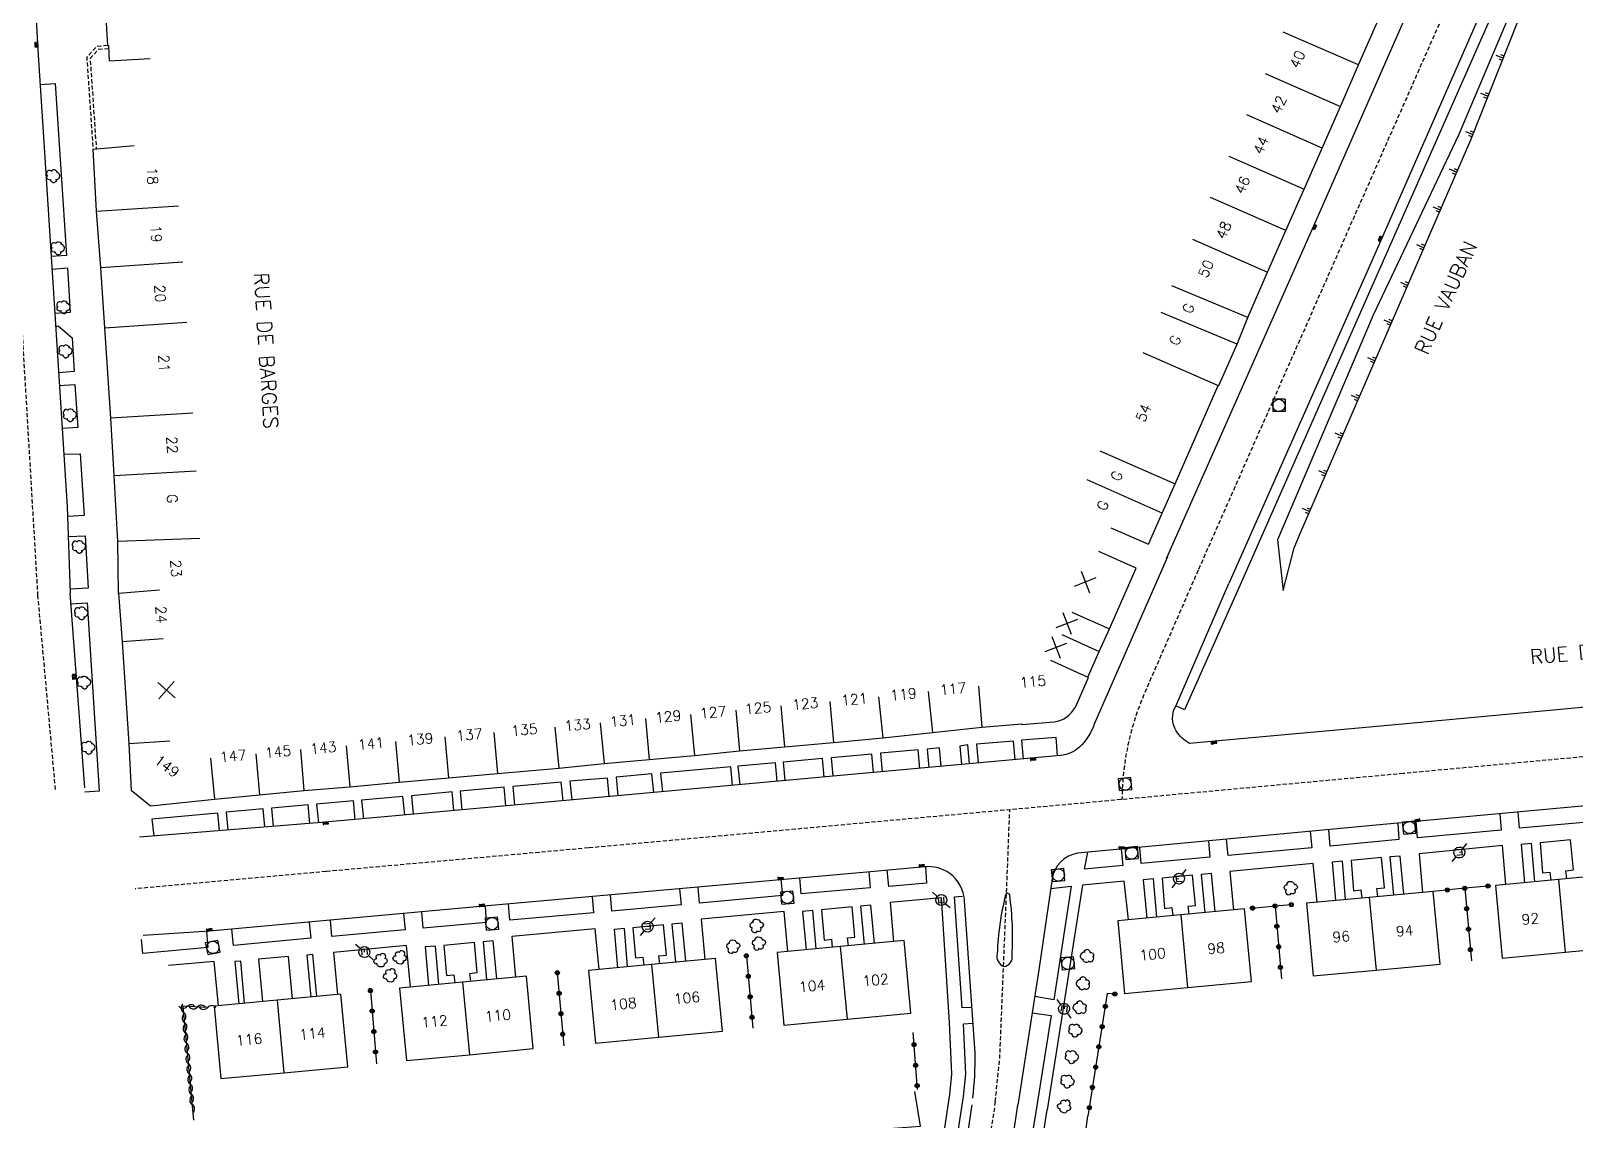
# Model space of a CAD drawing. Header units: millimetres. Extents: x 80000 to 81001, y 143000 to 144000.
# Drawn here: x 80568.1 to 80756, y 143579.9 to 143712.4 of the extents above; entities that cross this region are included whole.
import ezdxf
from ezdxf.enums import TextEntityAlignment as Align

# ---------------------------------------------------------------- set-up
doc = ezdxf.new("R2010")
doc.units = ezdxf.units.MM
doc.linetypes.add('DASHED', pattern=[0.75, 0.5, -0.25])
doc.layers.get('0').update_dxf_attribs({"linetype": 'CONTINUOUS'})
for name, color, linetype in [('W0001', 6, 'DASHED'), ('W0008', 7, 'CONTINUOUS'), ('W0100', 7, 'CONTINUOUS'), ('W0112', 1, 'DASHED'), ('W0211', 2, 'CONTINUOUS'), ('W0300', 7, 'CONTINUOUS'), ('W0310', 3, 'CONTINUOUS'), ('W0322', 7, 'CONTINUOUS'), ('W0334', 7, 'CONTINUOUS'), ('W0400', 7, 'CONTINUOUS'), ('W0420', 7, 'CONTINUOUS'), ('W0471', 7, 'CONTINUOUS'), ('W0989', 7, 'CONTINUOUS'), ('W0991', 7, 'CONTINUOUS'), ('W1102', 7, 'CONTINUOUS')]:
    doc.layers.add(name, color=color, linetype=linetype)
doc.styles.get("Standard").update_dxf_attribs({"font": 'romans.shx', "width": 0.85})

# ---------------------------------------------------------------- blocks, each defined once
blk = doc.blocks.new('T400')
for p, q in [((-0.15, 0.3), (0.15, 0.3)), ((-0.15, -0.25), (-0.15, 0.3)), ((-0.15, 0.15), (0.15, 0.15)), ((-0.15, 0), (0.15, 0)), ((0.15, 0.3), (0.15, -0.25)), ((-0.15, -0.15), (0.15, -0.15)), ((-0.15, -0.25), (-0.15, -0.3)), ((-0.15, -0.3), (0.15, -0.3)), ((0.15, -0.3), (0.15, -0.25))]:
    blk.add_line(p, q)
blk = doc.blocks.new('t991o')
at = {"color": 0, "linetype": 'Continuous'}
for p, q in [((-1, 1), (1, -1)), ((-1, -1), (1, 1))]:
    blk.add_line(p, q, dxfattribs=at)
blk = doc.blocks.new('t322o')
at = {"color": 0, "linetype": 'Continuous'}
for radius in [0.25, 0.15]:
    blk.add_circle((0, 0), radius, dxfattribs=at)
blk = doc.blocks.new('t310o')
at = {"color": 0, "linetype": 'Continuous'}
for centre, start, end in [((-0.5, 0.38), 216.8699, 323.1304), ((0.5, -0.37), 36.8699, 143.1303)]:
    blk.add_arc(centre, 0.625, start, end, dxfattribs=at)
blk = doc.blocks.new('t211o')
at = {"color": 0, "linetype": 'Continuous'}
for p, q in [((-0.29, 0.5), (-0.29, 0)), ((0, 1), (0, 0)), ((0.29, 0.5), (0.29, 0))]:
    blk.add_line(p, q, dxfattribs=at)
blk = doc.blocks.new('T300')
for p, q in [((-0.8, 0.51), (-0.86, 0.34)), ((-0.86, 0.34), (-0.86, 0.17)), ((-0.86, 0.17), (-0.74, 0.06)), ((-0.69, 0.63), (-0.8, 0.51)), ((-0.8, -0.06), (-0.74, 0.06)), ((-0.74, 0.06), (-0.69, 0.11)), ((-0.57, 0.69), (-0.69, 0.63)), ((-0.46, 0.69), (-0.57, 0.69)), ((-0.29, 0.63), (-0.46, 0.69)), ((-0.29, 0.63), (-0.17, 0.74)), ((-0.23, 0.57), (-0.29, 0.63)), ((-0.17, 0.74), (-0.06, 0.8)), ((-0.06, 0.8), (0.06, 0.8)), ((0.06, 0.8), (0.23, 0.74)), ((0.23, 0.74), (0.34, 0.63)), ((0.34, 0.63), (0.4, 0.51)), ((0.46, 0.46), (0.34, 0.46)), ((0.4, 0.51), (0.4, 0.46)), ((0.57, 0.4), (0.46, 0.46)), ((0.57, 0.4), (0.69, 0.29)), ((0.69, 0.29), (0.74, 0.17)), ((0.74, 0.06), (0.69, -0.17)), ((0.74, 0.17), (0.74, 0.06)), ((-0.8, -0.17), (-0.8, -0.06)), ((-0.8, -0.23), (-0.8, -0.17)), ((-0.74, -0.34), (-0.8, -0.23)), ((-0.69, -0.4), (-0.74, -0.34)), ((-0.51, -0.46), (-0.69, -0.4)), ((-0.4, -0.46), (-0.51, -0.46)), ((-0.4, -0.46), (-0.34, -0.46)), ((-0.34, -0.46), (-0.34, -0.4)), ((-0.34, -0.51), (-0.34, -0.46)), ((-0.29, -0.63), (-0.34, -0.51)), ((-0.17, -0.74), (-0.29, -0.63)), ((-0.06, -0.8), (-0.17, -0.74)), ((0.06, -0.8), (-0.06, -0.8)), ((0.17, -0.74), (0.06, -0.8)), ((0.23, -0.69), (0.17, -0.74)), ((0.29, -0.46), (0.23, -0.46)), ((0.29, -0.63), (0.23, -0.69)), ((0.46, -0.4), (0.29, -0.46)), ((0.34, -0.51), (0.29, -0.63)), ((0.34, -0.51), (0.34, -0.46)), ((0.57, -0.34), (0.46, -0.4)), ((0.63, -0.29), (0.57, -0.34)), ((0.69, -0.17), (0.63, -0.29))]:
    blk.add_line(p, q)
blk = doc.blocks.new('T420')
for p, q in [((0.75, 0.75), (-0.75, 0.75)), ((-0.75, 0.75), (-0.75, -0.75)), ((0.75, 0.75), (0.75, -0.75)), ((0.75, -0.75), (-0.75, -0.75))]:
    blk.add_line(p, q)
blk.add_ellipse((0, 0), major_axis=(-0.53, 0.53), ratio=1, start_param=3.926991, end_param=10.210176)
blk = doc.blocks.new('T471')
for p, q in [((-0.333334, 0.333334), (-0.333334, -0.333334)), ((-0.333334, 0.333334), (0.333334, 0.333334)), ((-0.333334, 0), (0, 0)), ((0.500001, 0.500001), (1.000002, 1.000002)), ((-0.500001, -0.500001), (-1.000002, -1.000002)), ((-0.333334, -0.333334), (0.333334, -0.333334))]:
    blk.add_line(p, q)
blk.add_ellipse((0, 0), major_axis=(0.471405, 0.471405), ratio=1, start_param=5.4977871438, end_param=11.780972451)

msp = doc.modelspace()

# ---------------------------------------------------------------- linework, layer by layer
at = {"layer": 'W0001', "flags": 128}
for points in [[(80741.23, 143717.32), (80710.1, 143646.76)], [(80565.73, 143697.32), (80568.9, 143643.74)], [(80568.9, 143643.74), (80571.04, 143620.05)], [(80685.42, 143582.11), (80685.98, 143587.52), (80687.19, 143617.61)], [(80685.42, 143582.11), (80674.6, 143511.64), (80668.25, 143471.97)]]:
    msp.add_lwpolyline(points, dxfattribs=at)
at = {"layer": 'W0001'}
msp.add_lwpolyline([(81000, 143646.36), (80998.31, 143646.2), (80968.17, 143643.41), (80935.06, 143640.42), (80923.32, 143639.34), (80845.31, 143632.31), (80829.67, 143630.75), (80808.64, 143628.83), (80767.38, 143625.02), (80735.07, 143622.03), (80694, 143618.23), (80635.92, 143612.97), (80603.99, 143610.1), (80580.76, 143608)], dxfattribs=at)
at = {"layer": 'W0001', "flags": 128}
msp.add_lwpolyline([(80710.1, 143646.76), (80703.61, 143631.88, 0.100422), (80700.83, 143618.86, -0.047331)], format="xyb", dxfattribs=at)
at = {"layer": 'W0008', "flags": 128}
for points in [[(80568.39, 143719.71), (80568.93, 143710.1), (80569.74, 143697.59)], [(80706.26, 143648.17), (80724.91, 143690.34), (80737.5, 143719.02), (80737.5, 143719.02)], [(80744.95, 143715.62), (80731.44, 143684.84), (80713.84, 143645.14)], [(80746.14, 143715.07), (80731.39, 143681.67), (80715.06, 143644.61)], [(80569.21, 143705.88), (80571.02, 143705.98), (80572.42, 143685.06), (80570.52, 143684.93)], [(80569.74, 143697.59), (80572.49, 143654.53), (80572.86, 143643.99)], [(80570.62, 143683.41), (80572.54, 143683.55), (80572.85, 143678.13), (80571, 143678)], [(80571.08, 143676.42), (80571.38, 143676.51), (80573.1, 143675.02), (80573.34, 143670.94), (80571.43, 143670.77)], [(80571.54, 143669.25), (80573.44, 143669.38), (80573.79, 143664.13), (80571.91, 143664.01)], [(80572.05, 143660.88), (80574.07, 143660.92), (80574.57, 143653.41), (80572.6, 143653.31)], [(80572.62, 143650.87), (80574.69, 143650.94), (80575.07, 143644.56), (80572.84, 143644.44)], [(80591.55, 143469.81), (80655.86, 143475.79), (80663.45, 143476.52), (80668.14, 143506.69), (80677.09, 143564.36), (80679.88, 143582.97)], [(80679.44, 143561.04), (80678.26, 143561.31), (80681.55, 143582.71)], [(80682.55, 143581.71), (80681.25, 143573.08), (80676.15, 143540.29), (80671.22, 143508.45), (80666.49, 143477.88), (80666.12, 143476.41), (80665.56, 143475.24), (80664.95, 143474.53), (80664.16, 143474.06), (80663.19, 143473.74), (80662.59, 143473.62), (80660.96, 143473.45), (80659.9, 143473.35), (80653.52, 143472.73), (80627.06, 143470.16), (80591.41, 143467.04), (80591.41, 143467.04)], [(80698.97, 143479.26), (80700.39, 143480.74), (80693.34, 143479.78), (80690.92, 143481.18), (80677.32, 143479.99), (80676.41, 143482.42), (80680.32, 143507.31), (80683.67, 143529.15), (80691.75, 143581.12)], [(80687.63, 143578.14), (80688.16, 143581.68)], [(80690.45, 143581.33), (80689.53, 143575.88)]]:
    msp.add_lwpolyline(points, dxfattribs=at)
at = {"layer": 'W0008'}
for points in [[(81000, 143652.46), (80997.23, 143652.2), (80966, 143649.35), (80933.54, 143646.28), (80902.97, 143643.53), (80858.26, 143639.43), (80844.76, 143638.28), (80829.1, 143636.73), (80808.09, 143634.81), (80766.83, 143630.99), (80734.52, 143628), (80709.04, 143625.69, -0.129278), (80707.44, 143627.21, -0.269412), (80707.37, 143630.23), (80713.84, 143645.14)], [(80706.36, 143648.39), (80697.46, 143628.04, -0.125239), (80695.65, 143625.22, -0.145748), (80693.37, 143624.2), (80635.38, 143618.95), (80603.45, 143616.08), (80581.28, 143614.3)], [(80796.95, 143604.45), (80799.4, 143617.99, 0.232063), (80797.38, 143621.53), (80797.06, 143621.06, 0.140517), (80794.55, 143621.52), (80783.21, 143620.47), (80735.66, 143616.1), (80695.43, 143612.33, 0.322486), (80692.34, 143609.2), (80690.73, 143598.15), (80688.16, 143581.68)], [(80682.68, 143582.54, 0.035288), (80682.96, 143587.99), (80681.69, 143606.54, 0.219121), (80679.87, 143609.88, 0.182414), (80676.83, 143610.68), (80669.78, 143610.04), (80659.75, 143609.15), (80623.65, 143605.91), (80589.8, 143602.83), (80581.74, 143602.33)], [(80686.66, 143607.22, 0.051549), (80685.66, 143600.13, 0.377339), (80686.45, 143598.54, 0.429814), (80687.47, 143599.93, 0.049772), (80687.17, 143607.24, 0.899709), (80686.66, 143607.22)]]:
    msp.add_lwpolyline(points, format="xyb", dxfattribs=at)
msp.add_lwpolyline([(80574.63, 143620.27), (80572.86, 143643.99), (80572.86, 143643.99)], dxfattribs=at)
at = {"layer": 'W0100', "flags": 128}
for points in [[(80591.49, 143718.48), (80591.15, 143723.47), (80588.18, 143723.27), (80588.27, 143721.73), (80578.5, 143721.15), (80578.45, 143721.35), (80577.07, 143722.42), (80575.32, 143722.25), (80574.22, 143720.91), (80574.32, 143719.18), (80575.57, 143717.98), (80576.96, 143718.06), (80577.4, 143710.61), (80577.51, 143710.62), (80577.62, 143708.73), (80582.61, 143709.03)], [(80699.48, 143651.94), (80704.05, 143649.92), (80705.73, 143653.71), (80707.31, 143657.29), (80712.54, 143669.26), (80712.62, 143669.22), (80714.85, 143674.28), (80716.13, 143677.51), (80718.56, 143683.03), (80720.78, 143688.09), (80722.99, 143693.14), (80725.2, 143698.13), (80727.42, 143703.2), (80729.62, 143708.24), (80734.86, 143720.19), (80734.86, 143720.19)], [(80578.73, 143643.95), (80578.73, 143643.95), (80578.65, 143650.27), (80578.21, 143658.27), (80577.79, 143665.27), (80577.08, 143676.27), (80576.58, 143683.54), (80576.08, 143690.47), (80575.64, 143697.98), (80580.66, 143698.44)]]:
    msp.add_lwpolyline(points, dxfattribs=at)
at = {"layer": 'W0100'}
msp.add_lwpolyline([(80578.73, 143643.95), (80579.19, 143638.03), (80579.99, 143625.65), (80580.3, 143620.02), (80582.63, 143618.11), (80590.43, 143618.92), (80595.91, 143619.45), (80601.3, 143619.95), (80606.89, 143620.41), (80612.9, 143620.96), (80618.9, 143621.51), (80624.85, 143622.04), (80632.32, 143622.69), (80637.82, 143623.23), (80643.32, 143623.74), (80648.83, 143624.22), (80654.29, 143624.77), (80659.76, 143625.27), (80665.74, 143625.81), (80671.75, 143626.37), (80677.78, 143627.03), (80683.79, 143627.67), (80688.66, 143628.09), (80688.67, 143627.99), (80692.59, 143628.31, 0.237185), (80695.17, 143630.11), (80696.77, 143633.71), (80696.68, 143633.76), (80698.07, 143636.87), (80699.32, 143639.63), (80702.58, 143647.01), (80698.01, 143649.03)], format="xyb", dxfattribs=at)
for points in [[(80762.54, 143601.02), (80761.7, 143609.86), (80753.93, 143609.12), (80746.27, 143608.41), (80747.1, 143599.57), (80754.76, 143600.29)], [(80739.54, 143598.85), (80738.7, 143607.69), (80730.93, 143606.95), (80723.27, 143606.24), (80724.09, 143597.4), (80731.76, 143598.12)], [(80716.59, 143596.72), (80715.75, 143605.55), (80707.98, 143604.82), (80700.32, 143604.1), (80701.15, 143595.27), (80708.81, 143595.98)], [(80675.15, 143592.86), (80674.32, 143601.7), (80666.54, 143600.96), (80658.89, 143600.25), (80659.71, 143591.41), (80667.38, 143592.12)], [(80652.21, 143590.68), (80651.37, 143599.52), (80643.6, 143598.78), (80635.94, 143598.07), (80636.76, 143589.23), (80644.43, 143589.94)], [(80629.21, 143588.55), (80628.37, 143597.38), (80620.6, 143596.64), (80612.94, 143595.93), (80613.77, 143587.09), (80621.43, 143587.81)], [(80606.65, 143586.35), (80605.81, 143595.18), (80598.04, 143594.44), (80590.38, 143593.73), (80591.21, 143584.9), (80598.87, 143585.61)]]:
    msp.add_lwpolyline(points, close=True, dxfattribs=at)
at = {"layer": 'W0112', "flags": 128}
for points in [[(80577.4, 143710.61), (80576.09, 143710.5), (80574.88, 143709.17), (80575.64, 143697.98)], [(80577.53, 143710.22), (80576.28, 143710.11), (80575.29, 143709.02), (80576.04, 143698.01)]]:
    msp.add_lwpolyline(points, dxfattribs=at)
at = {"layer": 'W0211', "flags": 128}
msp.add_lwpolyline([(80747.96, 143714.24), (80741.78, 143699.71), (80731.4, 143677.8), (80719.77, 143650.46), (80720.43, 143644.28), (80721.78, 143649.49), (80722.65, 143651.51), (80743.28, 143699.12), (80749.08, 143713.73)], dxfattribs=at)
at = {"layer": 'W0310'}
msp.add_lwpolyline([(80589.59, 143593.56), (80586.58, 143593.7), (80587.87, 143579.86)], dxfattribs=at)
at = {"layer": 'W0322'}
for points in [[(80745.38, 143608.34), (80742.53, 143608.07), (80738.7, 143607.69)], [(80742.53, 143608.07), (80743.36, 143599.22)], [(80716.71, 143605.65), (80719.46, 143605.92), (80721.43, 143606.07)], [(80719.46, 143605.92), (80720.24, 143597.05)], [(80655.13, 143599.84), (80655.94, 143591.04)], [(80632.13, 143597.78), (80632.92, 143588.88)], [(80609.39, 143595.62), (80610.13, 143586.71)], [(80699.97, 143595.19), (80699.05, 143595.26), (80696.69, 143580.35)], [(80675.94, 143583.59), (80675.43, 143590.52)]]:
    msp.add_lwpolyline(points, dxfattribs=at)
at = {"layer": 'W0322', "flags": 128}
for points in [[(80671.93, 143578.78), (80676.33, 143579.13), (80675.64, 143583.32)], [(80703.42, 143577.77), (80696.48, 143578.84), (80696.69, 143580.35)]]:
    msp.add_lwpolyline(points, dxfattribs=at)
at = {"layer": 'W0334'}
for points in [[(80715.06, 143644.61), (80708.46, 143629.79), (80707.37, 143630.25)], [(80572.94, 143642.66), (80574.92, 143642.78), (80576.39, 143619.86), (80574.66, 143619.74)], [(80682.28, 143623.19), (80682.07, 143625.5), (80681.11, 143625.37), (80681.32, 143623.11)], [(80687.85, 143623.7), (80687.65, 143625.97), (80683.12, 143625.61), (80683.33, 143623.29)], [(80693, 143624.16), (80692.83, 143626.42), (80688.59, 143626.08), (80688.8, 143623.78)], [(80664.61, 143621.6), (80664.41, 143623.84), (80659.63, 143623.39), (80659.83, 143621.16)], [(80670.59, 143622.14), (80670.39, 143624.38), (80665.44, 143623.92), (80665.65, 143621.69)], [(80676.25, 143622.65), (80676.05, 143624.9), (80671.46, 143624.5), (80671.67, 143622.23)], [(80678.83, 143622.88), (80678.63, 143625.15), (80677.15, 143625.01), (80677.35, 143622.75)], [(80643.86, 143619.72), (80643.65, 143621.98), (80639.28, 143621.6), (80639.5, 143619.32)], [(80653.44, 143620.58), (80653.23, 143622.85), (80644.7, 143622.08), (80644.91, 143619.81)], [(80658.89, 143621.08), (80658.69, 143623.33), (80654.11, 143622.92), (80654.32, 143620.66)], [(80619.54, 143617.53), (80619.32, 143619.8), (80614.38, 143619.33), (80614.59, 143617.08)], [(80625.86, 143618.09), (80625.65, 143620.35), (80620.32, 143619.89), (80620.53, 143617.61)], [(80632.83, 143618.72), (80632.62, 143620.97), (80626.71, 143620.44), (80626.92, 143618.19)], [(80638.44, 143619.23), (80638.23, 143621.47), (80633.67, 143621.08), (80633.88, 143618.82)], [(80602.02, 143615.96), (80601.8, 143618.22), (80597.36, 143617.81), (80597.57, 143615.61)], [(80607.55, 143616.45), (80607.33, 143618.7), (80602.85, 143618.3), (80603.07, 143616.04)], [(80613.56, 143616.99), (80613.35, 143619.23), (80608.32, 143618.79), (80608.53, 143616.53)], [(80757.32, 143618.09), (80757.49, 143616.11), (80749.22, 143615.37), (80749.03, 143617.33)], [(80591.04, 143615.08), (80590.83, 143617.22), (80582.81, 143616.49), (80583.05, 143614.44)], [(80596.55, 143615.52), (80596.34, 143617.72), (80591.86, 143617.32), (80592.06, 143615.16)], [(80734.4, 143615.98), (80734.51, 143613.98), (80726.18, 143613.18), (80725.99, 143615.19)], [(80746.8, 143617.12), (80746.99, 143615.14), (80736.8, 143614.22), (80736.64, 143616.19)], [(80723.72, 143614.98), (80723.93, 143613), (80713.74, 143612.06), (80713.56, 143614.03)], [(80700.74, 143612.82), (80700.95, 143610.85), (80696.28, 143610.37), (80696.69, 143612.44)], [(80711.35, 143613.82), (80711.53, 143611.86), (80703.17, 143611.08), (80703, 143613.03)], [(80747.55, 143608.53), (80747.15, 143613.26), (80737, 143612.24), (80737.41, 143607.57)], [(80751.05, 143608.85), (80750.66, 143613.52), (80749.4, 143613.41), (80749.82, 143608.74)], [(80754.97, 143609.22), (80754.84, 143610.2), (80755.76, 143610.29), (80755.41, 143613.96), (80751.7, 143613.61), (80752, 143609.94), (80752.9, 143610.03), (80753, 143609.04)], [(80676.91, 143610.69), (80677.06, 143608.7), (80672.45, 143608.3), (80672.27, 143610.26)], [(80724.59, 143606.36), (80724.11, 143611.06), (80713.96, 143610.12), (80714.4, 143605.42)], [(80728.05, 143606.68), (80727.65, 143611.35), (80726.39, 143611.24), (80726.82, 143606.57)], [(80731.96, 143607.05), (80731.84, 143608.03), (80732.76, 143608.12), (80732.41, 143611.79), (80728.7, 143611.44), (80728.99, 143607.77), (80729.9, 143607.86), (80730, 143606.87)], [(80735.14, 143607.35), (80734.69, 143611.99), (80733.44, 143611.88), (80733.87, 143607.23)], [(80659.34, 143609.12), (80659.54, 143607.17), (80649.44, 143606.25), (80649.25, 143608.21)], [(80670.02, 143610.06), (80670.19, 143608.11), (80661.8, 143607.38), (80661.63, 143609.32)], [(80701.62, 143604.22), (80701.12, 143608.94), (80696.03, 143608.44), (80691.75, 143581.12)], [(80705.07, 143604.54), (80704.68, 143609.21), (80703.42, 143609.1), (80703.84, 143604.43)], [(80708.99, 143604.91), (80708.87, 143605.88), (80709.78, 143605.98), (80709.43, 143609.64), (80705.72, 143609.29), (80706.02, 143605.62), (80706.92, 143605.71), (80707.02, 143604.73)], [(80712.16, 143605.21), (80711.72, 143609.85), (80710.46, 143609.74), (80710.9, 143605.09)], [(80636.36, 143607.05), (80636.54, 143605.08), (80626.37, 143604.17), (80626.18, 143606.14)], [(80646.99, 143608.01), (80647.19, 143606.04), (80638.78, 143605.29), (80638.61, 143607.26)], [(80679.88, 143582.97), (80680.14, 143585.46), (80679.86, 143591.75), (80678.86, 143606.9), (80672.63, 143606.35), (80673.03, 143601.58)], [(80682.57, 143593.57), (80681.41, 143593.52), (80680.46, 143607.01), (80681.42, 143607.12)], [(80692.17, 143608.04), (80694.65, 143608.32), (80692.53, 143594.49), (80690.22, 143594.9)], [(80613.41, 143604.98), (80613.61, 143603), (80604.71, 143602.2), (80604.53, 143604.17)], [(80623.34, 143605.89), (80623.49, 143603.92), (80615.8, 143603.23), (80615.66, 143605.19)], [(80660.19, 143600.37), (80659.72, 143605.22), (80649.62, 143604.3), (80650.08, 143599.39)], [(80663.64, 143600.69), (80663.24, 143605.35), (80661.98, 143605.24), (80662.41, 143600.57)], [(80667.55, 143601.06), (80667.43, 143602.03), (80668.35, 143602.12), (80668, 143605.79), (80664.29, 143605.44), (80664.58, 143601.77), (80665.49, 143601.86), (80665.59, 143600.87)], [(80670.73, 143601.36), (80670.28, 143605.99), (80669.03, 143605.88), (80669.46, 143601.24)], [(80589.44, 143602.8), (80589.61, 143600.85), (80581.72, 143600.12), (80581.55, 143601.85)], [(80601.95, 143603.94), (80602.14, 143601.98), (80592.74, 143601.12), (80592.54, 143603.08)], [(80637.23, 143598.19), (80636.74, 143603.14), (80626.59, 143602.21), (80627.05, 143597.25)], [(80640.69, 143598.51), (80640.3, 143603.17), (80639.04, 143603.06), (80639.46, 143598.39)], [(80644.61, 143598.88), (80644.48, 143599.85), (80645.4, 143599.94), (80645.05, 143603.61), (80641.34, 143603.26), (80641.64, 143599.59), (80642.54, 143599.68), (80642.64, 143598.69)], [(80647.78, 143599.18), (80647.33, 143603.81), (80646.08, 143603.7), (80646.52, 143599.06)], [(80614.26, 143596.05), (80613.79, 143601.1), (80604.88, 143600.24), (80605.4, 143595.14)], [(80617.7, 143596.37), (80617.3, 143601.03), (80616.04, 143600.93), (80616.46, 143596.26)], [(80621.61, 143596.74), (80621.49, 143597.71), (80622.4, 143597.8), (80622.06, 143601.47), (80618.34, 143601.12), (80618.64, 143597.45), (80619.54, 143597.54), (80619.65, 143596.55)], [(80624.79, 143597.04), (80624.34, 143601.67), (80623.09, 143601.56), (80623.52, 143596.92)], [(80590.9, 143593.78), (80590.39, 143599.16), (80584.82, 143598.68)], [(80594.09, 143594.08), (80593.61, 143599.21), (80592.91, 143599.16), (80593.4, 143594.01)], [(80599.93, 143594.62), (80599.44, 143599.76), (80595.78, 143599.42), (80596.27, 143594.28)], [(80602.86, 143594.9), (80602.37, 143600.01), (80601.66, 143599.94), (80602.15, 143594.83)], [(80681.55, 143582.71), (80681.82, 143585.43), (80681.55, 143591.57), (80682.7, 143591.65)], [(80689.91, 143592.92), (80692.2, 143592.57), (80690.45, 143581.33)]]:
    msp.add_lwpolyline(points, dxfattribs=at)
at = {"layer": 'W1102'}
for p, q in [((80583.72, 143644.34), (80578.73, 143643.95)), ((80694.75, 143641.64), (80699.32, 143639.63)), ((80693.52, 143638.93), (80698.07, 143636.87)), ((80584.18, 143638.42), (80579.19, 143638.03)), ((80692.12, 143635.82), (80696.68, 143633.76)), ((80671.21, 143631.34), (80671.75, 143626.37)), ((80677.25, 143632), (80677.78, 143627.03)), ((80683.36, 143632.65), (80683.79, 143627.67)), ((80648.33, 143629.2), (80648.83, 143624.22)), ((80653.84, 143629.75), (80654.29, 143624.77)), ((80659.31, 143630.25), (80659.76, 143625.27)), ((80665.28, 143630.79), (80665.74, 143625.81)), ((80631.83, 143627.67), (80632.32, 143622.69)), ((80637.36, 143628.21), (80637.82, 143623.23)), ((80642.88, 143628.72), (80643.32, 143623.74)), ((80584.98, 143625.97), (80579.99, 143625.65)), ((80606.44, 143625.39), (80606.89, 143620.41)), ((80612.45, 143625.94), (80612.9, 143620.96)), ((80618.45, 143626.49), (80618.9, 143621.51)), ((80624.41, 143627.02), (80624.85, 143622.04)), ((80589.95, 143623.89), (80590.43, 143618.92)), ((80595.45, 143624.43), (80595.91, 143619.45)), ((80600.89, 143624.93), (80601.3, 143619.95))]:
    msp.add_line(p, q, dxfattribs=at)
at = {"layer": 'W1102', "flags": 128}
for points in [[(80729.62, 143708.24), (80720.46, 143712.25)], [(80718.26, 143707.21), (80727.42, 143703.2)], [(80725.2, 143698.13), (80716.04, 143702.17)], [(80713.83, 143697.16), (80722.99, 143693.14)], [(80576.08, 143690.47), (80586.06, 143691.1)], [(80720.78, 143688.09), (80711.62, 143692.1)], [(80709.4, 143687.05), (80718.56, 143683.03)], [(80586.56, 143684.25), (80576.58, 143683.54)], [(80716.13, 143677.51), (80706.91, 143681.37)], [(80714.85, 143674.28), (80705.62, 143678.14)], [(80577.08, 143676.27), (80587.06, 143676.93)], [(80703.38, 143673.27), (80712.54, 143669.26)], [(80587.77, 143665.89), (80577.79, 143665.27)], [(80698.15, 143661.3), (80707.31, 143657.29)], [(80578.21, 143658.27), (80588.19, 143658.84)], [(80705.73, 143653.71), (80696.58, 143657.75)], [(80588.65, 143650.61), (80578.65, 143650.27)], [(80753.93, 143609.12), (80754.76, 143600.29)], [(80730.93, 143606.95), (80731.76, 143598.12)], [(80707.98, 143604.82), (80708.81, 143595.98)], [(80666.54, 143600.96), (80667.38, 143592.12)], [(80643.6, 143598.78), (80644.43, 143589.94)], [(80620.6, 143596.64), (80621.43, 143587.81)], [(80598.04, 143594.44), (80598.87, 143585.61)]]:
    msp.add_lwpolyline(points, dxfattribs=at)

# ---------------------------------------------------------------- block references
at = {"layer": 'W0211'}
for p, rotation in [((80747.24, 143709.08), 68.34333261711235), ((80745.39, 143704.43), 68.3433326169357), ((80743.55, 143699.78), 68.34333261697893), ((80741.58, 143695.19), 66.57475594900701), ((80739.59, 143690.6), 66.5747559492966), ((80737.6, 143686.01), 66.57475594880732), ((80735.62, 143681.42), 66.57475594906853), ((80733.63, 143676.84), 66.57475594916737), ((80731.64, 143672.25), 66.57475594866575), ((80729.65, 143667.66), 66.57475594879804), ((80727.67, 143663.07), 66.57475594907635), ((80725.68, 143658.49), 66.57475594869629), ((80723.69, 143653.9), 66.57475594883475)]:
    msp.add_blockref('t211o', p, dxfattribs=dict(at, rotation=rotation))
at = {"layer": 'W0300'}
for p in [(80570.84, 143694.71), (80571.4, 143685.92), (80572.09, 143678.75), (80572.33, 143673.38), (80572.87, 143665.62), (80573.97, 143649.6), (80574.25, 143641.51)]:
    msp.add_blockref('T300', p, dxfattribs=at)
for p, rotation in [((80574.59, 143633.09), 3.41185680253572), ((80575.11, 143625.16), 3.41185680253572), ((80721.38, 143608.17), 95.85045151952164), ((80656.4, 143603.57), 95.2642489281988), ((80653.54, 143601.04), 95.54494900629457), ((80656.67, 143601.43), 95.2642489281988), ((80610.61, 143599.22), 275.840876630218), ((80612.94, 143599.56), 275.840876630218), ((80696.55, 143599.84), 175.437961568518), ((80611.78, 143597.38), 275.840876630218), ((80696.04, 143596.51), 175.437961568518), ((80695.65, 143593.59), 175.437961568518), ((80695.19, 143590.73), 351.394136678276), ((80694.77, 143587.51), 351.394136678276), ((80694.24, 143584.53), 351.394136678276), ((80693.78, 143581.47), 260.989091890402)]:
    msp.add_blockref('T300', p, dxfattribs=dict(at, rotation=rotation))
at = {"layer": 'W0310'}
for p, rotation in [((80587.09, 143593.68), 177.32323988693), ((80586.65, 143592.97), 275.332314581497), ((80588.34, 143593.62), 177.32323988693), ((80589.59, 143593.56), 177.32323988693), ((80586.77, 143591.72), 275.332314581497), ((80586.88, 143590.48), 275.332314581497), ((80587, 143589.23), 275.332314581497), ((80587.11, 143587.99), 275.332314581497), ((80587.23, 143586.74), 275.332314581497), ((80587.35, 143585.5), 275.332314581497), ((80587.46, 143584.25), 275.332314581497), ((80587.58, 143583.01), 275.332314581497), ((80587.7, 143581.76), 275.332314581497)]:
    msp.add_blockref('t310o', p, dxfattribs=dict(at, rotation=rotation))
at = {"layer": 'W0322'}
for p, rotation in [((80745.38, 143608.34), 185.530433991536), ((80740.41, 143607.86), 185.640640733649), ((80742.53, 143608.07), 275.34384858756), ((80716.71, 143605.65), 5.60778414758432), ((80719.46, 143605.92), 275.007587727333), ((80721.43, 143606.07), 5.60778414758432), ((80742.77, 143605.58), 275.34384858756), ((80719.68, 143603.43), 275.007587727333), ((80743, 143603.09), 275.34384858756), ((80719.9, 143600.94), 275.007587727333), ((80655.13, 143599.84), 275.2642489281989), ((80743.23, 143600.6), 275.34384858756), ((80632.13, 143597.78), 275.109921261046), ((80655.36, 143597.35), 275.2642489281989), ((80720.11, 143598.45), 275.007587727333), ((80609.39, 143595.62), 274.783713508944), ((80632.35, 143595.29), 275.109921261046), ((80699.97, 143595.19), 175.437961568518), ((80609.6, 143593.13), 274.783713508944), ((80655.59, 143594.86), 275.2642489281989), ((80698.81, 143593.7), 260.989091890402), ((80632.57, 143592.8), 275.109921261046), ((80655.82, 143592.37), 275.2642489281989), ((80698.42, 143591.23), 260.989091890402), ((80609.81, 143590.63), 274.783713508944), ((80632.79, 143590.31), 275.109921261046), ((80610.01, 143588.14), 274.783713508944), ((80675.54, 143589.03), 94.2140447903735), ((80698.02, 143588.77), 260.989091890402), ((80675.73, 143586.53), 94.2140447903735), ((80697.63, 143586.3), 260.989091890402), ((80675.91, 143584.04), 94.2140447903735), ((80697.24, 143583.83), 260.989091890402), ((80696.85, 143581.36), 260.989091890402)]:
    msp.add_blockref('t322o', p, dxfattribs=dict(at, rotation=rotation))
at = {"layer": 'W0400'}
for p, rotation in [((80568.75, 143710.73), 3.257441328913409), ((80724.26, 143688.5), 156.1485780860012), ((80732.27, 143687.1), 336.3133890447824), ((80573.32, 143633.78), 183.6764034477153), ((80712.03, 143625.79), 103.3739275049414), ((80690.01, 143623.78), 274.640837781865), ((80603.94, 143615.99), 275.141121855084), ((80736.79, 143616.31), 103.3739275049414), ((80700.77, 143612.99), 275.355348646311), ((80676.46, 143610.81), 275.209596620428), ((80659.29, 143609.25), 275.032126820175), ((80622.94, 143605.98), 275.1260211956049), ((80589.78, 143603), 281.655076300202)]:
    msp.add_blockref('T400', p, dxfattribs=dict(at, rotation=rotation))
at = {"layer": 'W0420'}
msp.add_blockref('T420', (80719.93, 143666.81), dxfattribs=at)
for p, rotation in [((80701.22, 143620.76), 185.355348646311), ((80735.79, 143615.46), 185.249583567186), ((80702, 143612.36), 94.9818669940287), ((80693.08, 143609.69), 185.355348646311), ((80660.12, 143606.95), 185.032126820175), ((80624.19, 143603.77), 185.126021195605), ((80590.23, 143600.88), 191.655076300202), ((80694.27, 143598.92), 275.3244876107899)]:
    msp.add_blockref('T420', p, dxfattribs=dict(at, rotation=rotation))
at = {"layer": 'W0471'}
for p, rotation in [((80741.89, 143612.42), 185.128375955614), ((80707.77, 143609.24), 6.310800311663308), ((80678.85, 143606.64), 93.76933703259539), ((80643.11, 143603.4), 185.067228334623), ((80608.65, 143600.3), 273.455798841434), ((80693.79, 143593.4), 261.28679547072)]:
    msp.add_blockref('T471', p, dxfattribs=dict(at, rotation=rotation))
at = {"layer": 'W0991'}
for p, rotation in [((80696.38, 143645.35), 336.1864194040569), ((80694.14, 143640.29), 335.6287015114816), ((80692.82, 143637.37), 335.8593673165701), ((80584.58, 143632.17), 3.659723595241875)]:
    msp.add_blockref('t991o', p, dxfattribs=dict(at, rotation=rotation))

# ---------------------------------------------------------------- texts
at = {"layer": 'W0989'}
for s, rotation, p in [('RUE VAUBAN', 65.5541, (80740.25, 143679.93)), ('RUE DE BARGES', 273.714, (80596.71, 143673.46)), ('RUE DE LA CITADELLE', 5.2741, (80763.23, 143637.38))]:
    msp.add_text(s, height=1.75, rotation=rotation, dxfattribs=at).set_placement(p, align=Align.MIDDLE)
at = {"layer": 'W0991'}
for s, rotation, p in [('40', 66.4026, (80722.19, 143708.93)), ('42', 66.4026, (80719.91, 143703.43)), ('44', 66.4026, (80717.76, 143698.47)), ('18', 273.0685, (80582.86, 143694.73)), ('46', 66.4026, (80715.48, 143693.64)), ('19', 273.0685, (80583.33, 143687.7)), ('48', 66.4026, (80713.2, 143688.14)), ('50', 66.4026, (80711.05, 143683.45)), ('20', 273.0685, (80583.81, 143680.43)), ('G', 66.4026, (80708.9, 143678.62)), ('G', 66.4026, (80707.29, 143674.73)), ('21', 273.0685, (80584.3, 143671.95)), ('54', 66.4026, (80703.44, 143665.92)), ('22', 273.0685, (80585.27, 143662.01)), ('G', 66.1248, (80700.18, 143658.23)), ('G', 273.0685, (80585.27, 143655.47)), ('G', 66.1248, (80698.49, 143654.64)), ('23', 273.0685, (80585.75, 143646.98)), ('24', 274.4402, (80583.95, 143641.36)), ('117', 5.542, (80680.28, 143632.32)), ('115', 5.542, (80690, 143633.22)), ('123', 5.542, (80662.3, 143630.52)), ('121', 5.542, (80668.27, 143631.07)), ('119', 5.542, (80674.25, 143631.67)), ('131', 5.542, (80640.11, 143628.46)), ('129', 5.542, (80645.62, 143628.96)), ('127', 5.542, (80651.09, 143629.48)), ('125', 5.542, (80656.56, 143630)), ('137', 5.542, (80621.43, 143626.75)), ('135', 5.542, (80628.13, 143627.35)), ('133', 5.542, (80634.6, 143627.94)), ('145', 5.542, (80598.15, 143624.68)), ('143', 5.542, (80603.66, 143625.16)), ('141', 5.542, (80609.46, 143625.66)), ('139', 5.542, (80615.45, 143626.21)), ('149', 322.2441, (80584.65, 143622.92)), ('147', 5.542, (80592.69, 143624.16)), ('92', 5.371, (80750.52, 143604.35)), ('96', 5.371, (80727.51, 143602.18)), ('94', 5.371, (80735.23, 143602.9)), ('98', 5.371, (80712.28, 143600.77)), ('100', 5.371, (80704.56, 143600.04)), ('102', 5.371, (80670.85, 143596.91)), ('106', 5.371, (80647.9, 143594.73)), ('104', 5.371, (80663.13, 143596.19)), ('108', 5.371, (80640.18, 143594)), ('112', 5.371, (80617.19, 143591.87)), ('110', 5.371, (80624.9, 143592.59)), ('116', 5.371, (80594.63, 143589.67)), ('114', 5.371, (80602.34, 143590.4))]:
    msp.add_text(s, height=1.25, rotation=rotation, dxfattribs=at).set_placement(p, align=Align.MIDDLE)

doc.saveas('drawing.dxf')
